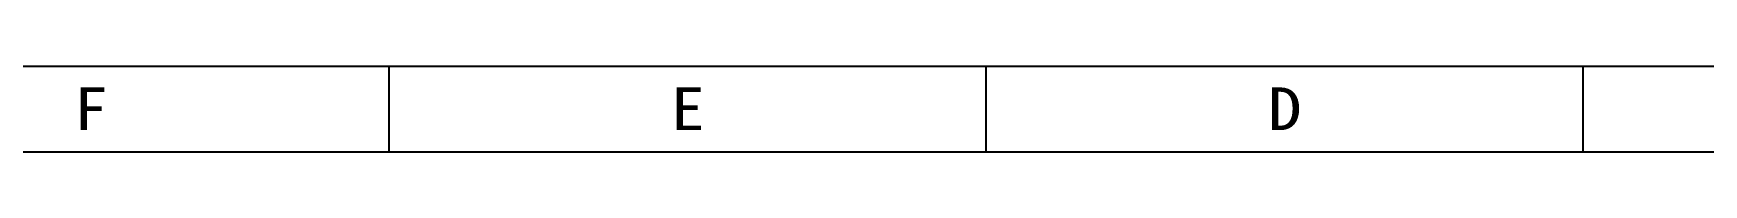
# Model space of a CAD drawing. Header units: millimetres. Extents: x -1671 to -1077, y 4621 to 5041.
# Drawn here: x -1469.1 to -1273.3, y 4621 to 4631 of the extents above; entities that cross this region are included whole.
import ezdxf
from ezdxf.enums import TextEntityAlignment as Align

# ---------------------------------------------------------------- set-up
doc = ezdxf.new("R2010")
doc.units = ezdxf.units.MM
doc.header["$LTSCALE"] = 0.5
doc.layers.add('dim', color=3, linetype='Continuous')
doc.styles.add('TEXTSTYLE_0', font='txt', dxfattribs={"width": 0.8})

# ---------------------------------------------------------------- blocks, each defined once
blk = doc.blocks.new('SUN_6HWZ35TKK40GSGJE8VEUYAXIAKM')
at = {"color": 7, "linetype": 'Continuous'}
for p, q in [((-584, 10), (-10, 10)), ((-350, 0), (-350, 10)), ((-280, 0), (-280, 10)), ((-210, 0), (-210, 10)), ((-594, 0), (0, 0))]:
    blk.add_line(p, q, dxfattribs=at)
at = {"color": 2, "linetype": 'Continuous', "style": 'TEXTSTYLE_0', "width": 1.2}
for s, p, p2 in [('F', (-386.99, 2.53), (-382.99, 2.53)), ('E', (-316.99, 2.53), (-312.99, 2.53)), ('D', (-246.99, 2.53), (-242.99, 2.53))]:
    blk.add_text(s, height=5, dxfattribs=at).set_placement(p, p2, align=Align.FIT)

msp = doc.modelspace()

# ---------------------------------------------------------------- block references
at = {"layer": 'dim'}
msp.add_blockref('SUN_6HWZ35TKK40GSGJE8VEUYAXIAKM', (-1077.397, 4620.956), dxfattribs=at)

doc.saveas('drawing.dxf')
